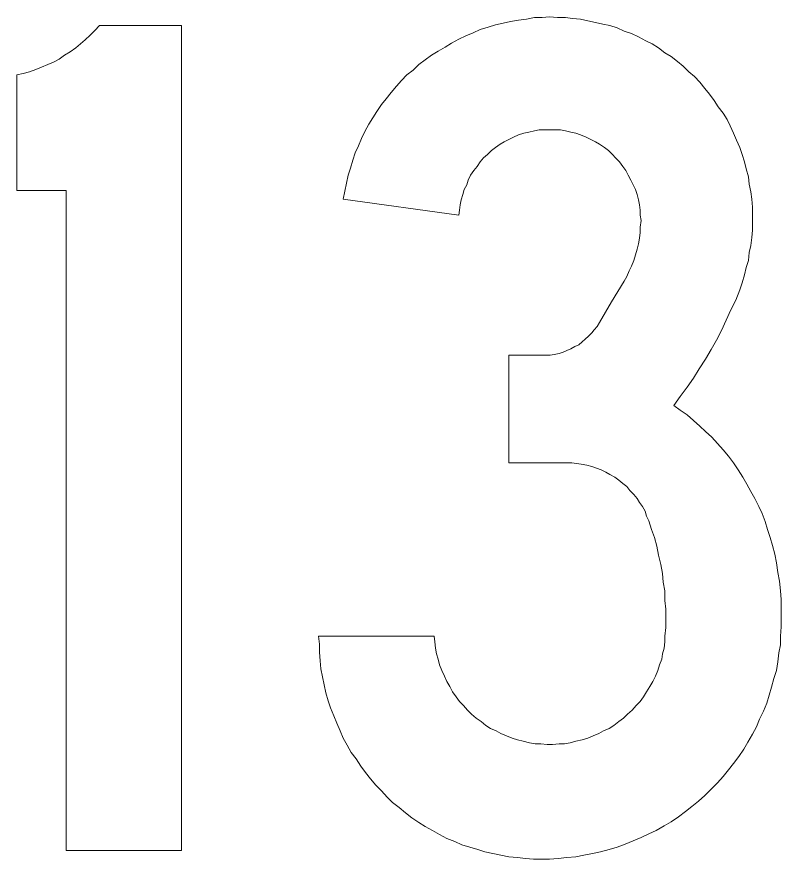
# Model space of a CAD drawing. Extents: x 0 to 420, y 0 to 297.
# Drawn here: x 133.56 to 144.67, y 193.22 to 205.47 of the extents above; entities that cross this region are included whole.
import ezdxf

# ---------------------------------------------------------------- set-up
doc = ezdxf.new("R2010")
doc.units = 0
doc.layers.add('L25', color=1, linetype='CONTINUOUS')

msp = doc.modelspace()

# ---------------------------------------------------------------- linework, layer by layer
at = {"layer": 'L25', "lineweight": 0}
for points in [[(142.032337, 201.026916), (141.99761, 200.969037), (141.951307, 200.922734), (141.91658, 200.876431), (141.870277, 200.830128), (141.823974, 200.783825), (141.777671, 200.749098), (141.731367, 200.702795), (141.673489, 200.679643), (141.61561, 200.644916), (141.557731, 200.621764), (141.499852, 200.598613), (141.441973, 200.575461), (141.372519, 200.563886), (141.31464, 200.55231), (141.256761, 200.55231), (141.187306, 200.55231), (140.7127, 200.55231), (140.7127, 198.989581), (141.546155, 198.989581), (141.627186, 198.989581), (141.69664, 198.978005), (141.766095, 198.966429), (141.847125, 198.954854), (141.91658, 198.931702), (141.986034, 198.908551), (142.055489, 198.885399), (142.124944, 198.850672), (142.182822, 198.815944), (142.252277, 198.781217), (142.310156, 198.734914), (142.368035, 198.688611), (142.425914, 198.642308), (142.472217, 198.584429), (142.530096, 198.52655), (142.576399, 198.468671), (142.611126, 198.410792), (142.657429, 198.352914), (142.692156, 198.283459), (142.715308, 198.214004), (142.750035, 198.14455), (142.784763, 198.017216), (142.831066, 197.901459), (142.865793, 197.774125), (142.888944, 197.646792), (142.923672, 197.507882), (142.946823, 197.380549), (142.958399, 197.253215), (142.981551, 197.125882), (142.981551, 196.986973), (142.993126, 196.859639), (142.993126, 196.732306), (142.993126, 196.593397), (142.981551, 196.466063), (142.981551, 196.385033), (142.969975, 196.292427), (142.946823, 196.211396), (142.935248, 196.130366), (142.90052, 196.049335), (142.877369, 195.968305), (142.842641, 195.887275), (142.807914, 195.806244), (142.761611, 195.73679), (142.715308, 195.655759), (142.669005, 195.586305), (142.622702, 195.51685), (142.564823, 195.458971), (142.506944, 195.389517), (142.437489, 195.331638), (142.379611, 195.273759), (142.310156, 195.227456), (142.240701, 195.169577), (142.171247, 195.123274), (142.090216, 195.088547), (142.020762, 195.053819), (141.939731, 195.019092), (141.858701, 194.984365), (141.777671, 194.961213), (141.685064, 194.938062), (141.604034, 194.91491), (141.523004, 194.903334), (141.441973, 194.903334), (141.349367, 194.891758), (141.268337, 194.891758), (141.175731, 194.903334), (141.0947, 194.903334), (141.01367, 194.91491), (140.921064, 194.938062), (140.840033, 194.961213), (140.759003, 194.984365), (140.677972, 195.019092), (140.596942, 195.053819), (140.527487, 195.088547), (140.446457, 195.123274), (140.377002, 195.169577), (140.307548, 195.227456), (140.238093, 195.273759), (140.168639, 195.331638), (140.11076, 195.389517), (140.052881, 195.458971), (139.995002, 195.51685), (139.948699, 195.586305), (139.89082, 195.655759), (139.856093, 195.73679), (139.80979, 195.806244), (139.775062, 195.887275), (139.740335, 195.968305), (139.705608, 196.049335), (139.682456, 196.130366), (139.659305, 196.211396), (139.647729, 196.292427), (139.636153, 196.385033), (139.624577, 196.466063), (137.946091, 196.466063), (137.957667, 196.350305), (137.957667, 196.234548), (137.969242, 196.107214), (137.980818, 195.991457), (138.00397, 195.875699), (138.027121, 195.759941), (138.050273, 195.644183), (138.085, 195.528426), (138.119727, 195.424244), (138.16603, 195.308486), (138.212334, 195.204304), (138.258637, 195.088547), (138.30494, 194.984365), (138.362819, 194.880183), (138.420697, 194.776001), (138.490152, 194.683395), (138.559607, 194.579213), (138.629061, 194.486607), (138.698516, 194.394), (138.779546, 194.301394), (138.860577, 194.220364), (138.941607, 194.127758), (139.022637, 194.046727), (139.115244, 193.977273), (139.20785, 193.896242), (139.300456, 193.826788), (139.404638, 193.757333), (139.497244, 193.699454), (139.601426, 193.641575), (139.705608, 193.583696), (139.80979, 193.525818), (139.925547, 193.479515), (140.029729, 193.433211), (140.145487, 193.398484), (140.261245, 193.363757), (140.365427, 193.32903), (140.481184, 193.305878), (140.596942, 193.282726), (140.7127, 193.259575), (140.840033, 193.247999), (140.955791, 193.236423), (141.071549, 193.224848), (141.187306, 193.224848), (141.303064, 193.224848), (141.430397, 193.236423), (141.557731, 193.247999), (141.685064, 193.259575), (141.800822, 193.282726), (141.928156, 193.305878), (142.043913, 193.32903), (142.171247, 193.363757), (142.287004, 193.398484), (142.402762, 193.444787), (142.51852, 193.49109), (142.634278, 193.537393), (142.750035, 193.595272), (142.854217, 193.641575), (142.969975, 193.71103), (143.074157, 193.768909), (143.178339, 193.838363), (143.282521, 193.919394), (143.375127, 193.988848), (143.467733, 194.069879), (143.560339, 194.150909), (143.652945, 194.243515), (143.745551, 194.336122), (143.826582, 194.428728), (143.907612, 194.521334), (143.977067, 194.61394), (144.058097, 194.718122), (144.127552, 194.822304), (144.185431, 194.926486), (144.254885, 195.042243), (144.312764, 195.146425), (144.359067, 195.262183), (144.416946, 195.377941), (144.463249, 195.493698), (144.497976, 195.609456), (144.532704, 195.725214), (144.567431, 195.852547), (144.602158, 195.968305), (144.62531, 196.095638), (144.636886, 196.222972), (144.660037, 196.33873), (144.660037, 196.466063), (144.671613, 196.604972), (144.671613, 196.732306), (144.671613, 196.871215), (144.671613, 196.998549), (144.660037, 197.125882), (144.648461, 197.264791), (144.62531, 197.392125), (144.602158, 197.531034), (144.579007, 197.658367), (144.544279, 197.785701), (144.509552, 197.901459), (144.474825, 198.017216), (144.440098, 198.132974), (144.393794, 198.248732), (144.347491, 198.352914), (144.289613, 198.468671), (144.231734, 198.572853), (144.173855, 198.677035), (144.115976, 198.781217), (144.046521, 198.885399), (143.977067, 198.989581), (143.907612, 199.082187), (143.826582, 199.174793), (143.745551, 199.267399), (143.664521, 199.360006), (143.571915, 199.441036), (143.490884, 199.522066), (143.398278, 199.603097), (143.305672, 199.684127), (143.20149, 199.753582), (143.108884, 199.823036), (143.20149, 199.95037), (143.305672, 200.089279), (143.398278, 200.216612), (143.479309, 200.355522), (143.571915, 200.494431), (143.652945, 200.63334), (143.733976, 200.772249), (143.80343, 200.911159), (143.872885, 201.061644), (143.942339, 201.212129), (144.011794, 201.351038), (144.069673, 201.501523), (144.1044, 201.605705), (144.139128, 201.721463), (144.162279, 201.825644), (144.197006, 201.929826), (144.208582, 202.045584), (144.231734, 202.149766), (144.243309, 202.265524), (144.254885, 202.369706), (144.254885, 202.485463), (144.254885, 202.601221), (144.254885, 202.705403), (144.243309, 202.821161), (144.231734, 202.925343), (144.208582, 203.0411), (144.197006, 203.145282), (144.162279, 203.26104), (144.139128, 203.365222), (144.1044, 203.469404), (144.069673, 203.573586), (144.02337, 203.677768), (143.977067, 203.78195), (143.930764, 203.886131), (143.884461, 203.978738), (143.826582, 204.071344), (143.757127, 204.16395), (143.699248, 204.256556), (143.629794, 204.349162), (143.560339, 204.430193), (143.490884, 204.522799), (143.409854, 204.603829), (143.328824, 204.673284), (143.247793, 204.754314), (143.166763, 204.823769), (143.074157, 204.893223), (142.981551, 204.951102), (142.888944, 205.020557), (142.796338, 205.078436), (142.703732, 205.124739), (142.59955, 205.182618), (142.495368, 205.228921), (142.391186, 205.263648), (142.287004, 205.309951), (142.182822, 205.344678), (142.078641, 205.36783), (141.974459, 205.390981), (141.858701, 205.414133), (141.754519, 205.437285), (141.638761, 205.44886), (141.534579, 205.460436), (141.418822, 205.460436), (141.303064, 205.472012), (141.198882, 205.460436), (141.083124, 205.460436), (140.967367, 205.437285), (140.851609, 205.425709), (140.735851, 205.402557), (140.631669, 205.379406), (140.515912, 205.356254), (140.41173, 205.321527), (140.295972, 205.2868), (140.19179, 205.240496), (140.087608, 205.194193), (139.983426, 205.14789), (139.879244, 205.090011), (139.786638, 205.032133), (139.682456, 204.974254), (139.58985, 204.916375), (139.497244, 204.84692), (139.404638, 204.777466), (139.323607, 204.696435), (139.231001, 204.626981), (139.149971, 204.54595), (139.080516, 204.46492), (138.999486, 204.372314), (138.930031, 204.279708), (138.860577, 204.198677), (138.791122, 204.094495), (138.733243, 204.001889), (138.675364, 203.909283), (138.617485, 203.805101), (138.571182, 203.700919), (138.524879, 203.596737), (138.478576, 203.492555), (138.443849, 203.388373), (138.409122, 203.272616), (138.374394, 203.168434), (138.351243, 203.052676), (138.328091, 202.936918), (138.30494, 202.821161), (139.983426, 202.589645), (139.995002, 202.6591), (140.006578, 202.74013), (140.018154, 202.809585), (140.041305, 202.890615), (140.064457, 202.96007), (140.099184, 203.029524), (140.122336, 203.098979), (140.157063, 203.168434), (140.203366, 203.237888), (140.249669, 203.295767), (140.295972, 203.365222), (140.342275, 203.423101), (140.400154, 203.469404), (140.458033, 203.527283), (140.515912, 203.573586), (140.585366, 203.619889), (140.643245, 203.654616), (140.7127, 203.689343), (140.782154, 203.724071), (140.851609, 203.758798), (140.932639, 203.78195), (141.002094, 203.793525), (141.083124, 203.816677), (141.152579, 203.828253), (141.233609, 203.828253), (141.303064, 203.828253), (141.384094, 203.828253), (141.465125, 203.828253), (141.534579, 203.816677), (141.61561, 203.793525), (141.685064, 203.78195), (141.754519, 203.758798), (141.835549, 203.724071), (141.905004, 203.689343), (141.974459, 203.654616), (142.032337, 203.619889), (142.101792, 203.573586), (142.159671, 203.527283), (142.21755, 203.469404), (142.263853, 203.423101), (142.321732, 203.365222), (142.368035, 203.295767), (142.414338, 203.237888), (142.449065, 203.168434), (142.483793, 203.098979), (142.51852, 203.029524), (142.553247, 202.96007), (142.576399, 202.890615), (142.59955, 202.809585), (142.611126, 202.74013), (142.622702, 202.6591), (142.622702, 202.589645), (142.634278, 202.508615), (142.622702, 202.416009), (142.622702, 202.334978), (142.611126, 202.253948), (142.59955, 202.172918), (142.576399, 202.091887), (142.553247, 202.010857), (142.530096, 201.929826), (142.495368, 201.848796), (142.460641, 201.779341), (142.425914, 201.698311), (142.391186, 201.628856), (142.205974, 201.327886)], [(134.276572, 193.352181), (135.955058, 193.352181), (135.955058, 205.344678), (134.762754, 205.344678), (134.6933, 205.275224), (134.623845, 205.205769), (134.55439, 205.136315), (134.484936, 205.078436), (134.415481, 205.020557), (134.334451, 204.962678), (134.25342, 204.916375), (134.17239, 204.858496), (134.09136, 204.812193), (134.010329, 204.777466), (133.917723, 204.742738), (133.836693, 204.708011), (133.744086, 204.673284), (133.65148, 204.650132), (133.558874, 204.626981), (133.558874, 202.948494), (134.276572, 202.948494)]]:
    msp.add_lwpolyline(points, close=True, dxfattribs=at)

doc.saveas('drawing.dxf')
